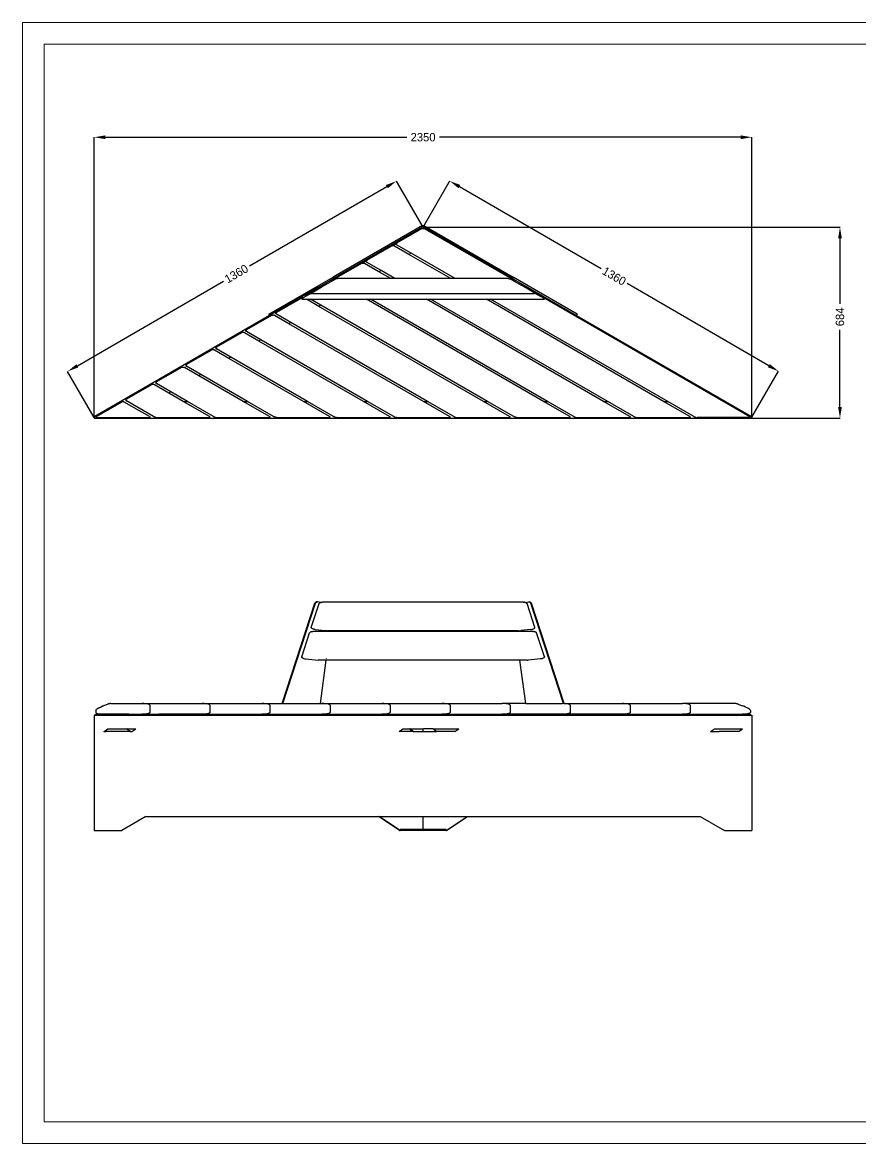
# Model space of a CAD drawing. Header units: millimetres. Extents: x 8 to 5414, y 17 to 4025.
# Drawn here: x 8 to 3006, y 17 to 4025 of the extents above; entities that cross this region are included whole.
import ezdxf

# ---------------------------------------------------------------- set-up
doc = ezdxf.new("R2010")
doc.units = ezdxf.units.MM
doc.layers.add('DIMS', color=1, linetype='Continuous')
doc.layers.add('tabelka', color=155, linetype='Continuous')
doc.dimstyles.new('ISO-25', dxfattribs={"dimtxt": 2.5, "dimasz": 2.5, "dimexe": 1.25, "dimexo": 0.625, "dimtad": 1, "dimtxsty": 'Standard', "dimcen": 2.5, "dimadec": 0, "dimazin": 0, "dimtfac": 1, "dimtmove": 0, "dimatfit": 3, "dimfxl": 1, "dimarcsym": 0})
doc.dimstyles.get("Standard").update_dxf_attribs({"dimtxt": 0.18, "dimasz": 0.18, "dimexe": 0.18, "dimexo": 0.0625, "dimgap": 0.09, "dimtad": 0, "dimtih": 1, "dimtoh": 1, "dimdec": 4, "dimzin": 0, "dimdsep": 46, "dimtxsty": 'Standard', "dimcen": 0.09, "dimadec": 0, "dimazin": 0, "dimtfac": 1, "dimtdec": 4, "dimtofl": 0, "dimtmove": 0, "dimatfit": 3, "dimfxl": 1, "dimtolj": 1, "dimtzin": 0, "dimarcsym": 0})

# ---------------------------------------------------------------- blocks, each defined once
blk = doc.blocks.new('*D52')
at = {"layer": 'Defpoints', "color": 0}
for p in [(2617.1, 3614.5), (264.7, 2612.7), (2617.1, 2613.3)]:
    blk.add_point(p, dxfattribs=at)
at = {"layer": 'DIMS', "color": 0, "lineweight": -2}
for p, q in [((264.7, 2613.2), (264.7, 3615)), ((304.7, 3614.5), (1382.4, 3614.5)), ((2577.1, 3614.5), (1499.4, 3614.5)), ((2617.1, 2613.8), (2617.1, 3615))]:
    blk.add_line(p, q, dxfattribs=at)
at = {"layer": 'DIMS', "color": 0}
for points in [[(304.7, 3621.2), (304.7, 3607.8), (264.7, 3614.5)], [(2577.1, 3607.8), (2577.1, 3621.2), (2617.1, 3614.5)]]:
    blk.add_solid(points, dxfattribs=at)
at = {"layer": 'DIMS', "color": 0, "insert": (1440.9, 3614.5), "char_height": 30, "attachment_point": 5}
blk.add_mtext('2350', dxfattribs=at)
blk = doc.blocks.new('*D54')
at = {"layer": 'Defpoints', "color": 0}
for p in [(1440.9, 3293.5), (2613.9, 2610), (2932, 2610)]:
    blk.add_point(p, dxfattribs=at)
at = {"layer": 'DIMS', "color": 0, "lineweight": -2}
for p, q in [((1441.4, 3293.5), (2932.5, 3293.5)), ((2932, 3253.5), (2932, 3018.5)), ((2932, 2650), (2932, 2926.5)), ((2614.4, 2610), (2932.5, 2610))]:
    blk.add_line(p, q, dxfattribs=at)
at = {"layer": 'DIMS', "color": 0}
for points in [[(2938.7, 3253.5), (2925.3, 3253.5), (2932, 3293.5)], [(2925.3, 2650), (2938.7, 2650), (2932, 2610)]]:
    blk.add_solid(points, dxfattribs=at)
at = {"layer": 'DIMS', "color": 0, "insert": (2932, 2972.5), "char_height": 30, "attachment_point": 5, "rotation": 90}
blk.add_mtext('684', dxfattribs=at)
blk = doc.blocks.new('*D55')
at = {"layer": 'Defpoints', "color": 0}
for p in [(1345.9, 3457.8), (1440.9, 3293.5), (264.7, 2613.1)]:
    blk.add_point(p, dxfattribs=at)
at = {"layer": 'DIMS', "color": 0, "lineweight": -2}
for p, q in [((1440.9, 3293.6), (1345.8, 3458)), ((1311.3, 3437.8), (819.5, 3153.3)), ((204.3, 2797.4), (726.8, 3099.7)), ((264.6, 2613.1), (169.6, 2777.5))]:
    blk.add_line(p, q, dxfattribs=at)
at = {"layer": 'DIMS', "color": 0}
for points in [[(1314.6, 3432), (1307.9, 3443.6), (1345.9, 3457.8)], [(200.9, 2803.2), (207.6, 2791.6), (169.6, 2777.4)]]:
    blk.add_solid(points, dxfattribs=at)
at = {"layer": 'DIMS', "color": 0, "insert": (773.1, 3126.5), "char_height": 30, "attachment_point": 5, "rotation": 30.0493}
blk.add_mtext('\\A1;1360', dxfattribs=at)
blk = doc.blocks.new('*D56')
at = {"layer": 'Defpoints', "color": 0}
for p in [(1440.9, 3293.5), (2712.3, 2777.9), (2617.1, 2613.3)]:
    blk.add_point(p, dxfattribs=at)
at = {"layer": 'DIMS', "color": 0, "lineweight": -2}
for p, q in [((1440.9, 3293.6), (1536.2, 3458.3)), ((1570.7, 3438.1), (2077.9, 3144.8)), ((2677.6, 2797.9), (2170.5, 3091.2)), ((2617.1, 2613.4), (2712.3, 2778.1))]:
    blk.add_line(p, q, dxfattribs=at)
at = {"layer": 'DIMS', "color": 0}
for points in [[(1574.1, 3443.9), (1567.4, 3432.3), (1536.1, 3458.1)], [(2674.3, 2792.2), (2681, 2803.7), (2712.3, 2777.9)]]:
    blk.add_solid(points, dxfattribs=at)
at = {"layer": 'DIMS', "color": 0, "insert": (2124.2, 3118), "char_height": 30, "attachment_point": 5, "rotation": 329.957}
blk.add_mtext('\\A1;1360', dxfattribs=at)

msp = doc.modelspace()

# ---------------------------------------------------------------- linework, layer by layer
for p, q in [((1438.4, 3298.5), (1119.1, 3114.2)), ((1438.9, 3293), (1121.6, 3109.9)), ((1435.7, 3287.7), (1346.1, 3236)), ((1435.7, 3287.7), (1437, 3288.3)), ((1437, 3288.3), (1438.5, 3288.7)), ((1438.4, 3298.5), (1438.8, 3298.7)), ((1438.5, 3288.7), (1439.7, 3288.9)), ((1438.8, 3298.7), (1439.3, 3298.9)), ((1440.9, 3294.2), (1438.9, 3293)), ((1439.4, 3293.3), (1438.9, 3293)), ((1439.3, 3298.9), (1439.8, 3299.1)), ((1440, 3293.5), (1439.4, 3293.3)), ((1439.7, 3288.9), (1440.1, 3288.9)), ((1439.8, 3299.1), (1440.4, 3299.1)), ((1440.6, 3293.5), (1440, 3293.5)), ((1440.1, 3288.9), (1441.7, 3288.9)), ((1440.4, 3299.1), (1440.9, 3299.2)), ((1441.2, 3293.5), (1440.6, 3293.5)), ((1440.9, 3299.2), (1441.4, 3299.1)), ((1440.9, 3294.2), (1442.9, 3293)), ((1441.8, 3293.4), (1441.2, 3293.5)), ((1441.4, 3299.1), (1441.9, 3299.1)), ((1441.7, 3288.9), (1442.1, 3288.9)), ((1442.4, 3293.3), (1441.8, 3293.4)), ((1441.9, 3299.1), (1442.4, 3298.9)), ((1442.1, 3288.9), (1443.3, 3288.7)), ((1442.4, 3298.9), (1442.9, 3298.7)), ((1442.9, 3293), (1442.4, 3293.3)), ((1442.9, 3298.7), (1443.4, 3298.5)), ((1760.1, 3109.9), (1442.9, 3293)), ((1443.3, 3288.7), (1444.8, 3288.3)), ((1443.4, 3298.5), (1762.6, 3114.2)), ((1444.8, 3288.3), (1446.1, 3287.7)), ((1759.5, 3106.8), (1446.1, 3287.7)), ((1328.3, 3225.7), (1238.7, 3174)), ((1329.6, 3226.3), (1328.3, 3225.7)), ((1332.3, 3226.9), (1328.8, 3224.8)), ((1331.1, 3226.7), (1329.6, 3226.3)), ((1332.3, 3226.9), (1331.1, 3226.7)), ((1344.1, 3233.7), (1332.3, 3226.9)), ((1332.7, 3226.9), (1332.3, 3226.9)), ((1334.3, 3226.9), (1332.7, 3226.9)), ((1335.9, 3226.7), (1334.3, 3226.9)), ((1337.4, 3226.3), (1335.9, 3226.7)), ((1338.7, 3225.7), (1337.4, 3226.3)), ((1390.5, 3195.8), (1338.7, 3225.7)), ((1344, 3233.5), (1344.1, 3233.7)), ((1344, 3232.5), (1344, 3233.5)), ((1344, 3232.5), (1344.3, 3231.6)), ((1344.1, 3233.7), (1344.3, 3234.4)), ((1344.4, 3233.9), (1344.1, 3233.7)), ((1345.1, 3235.2), (1344.3, 3234.4)), ((1344.3, 3231.6), (1345.1, 3230.7)), ((1345.1, 3235.2), (1346.1, 3236)), ((1346.1, 3230), (1345.1, 3230.7)), ((1347.8, 3235.8), (1345.3, 3234.3)), ((1397.9, 3200.1), (1346.1, 3230)), ((1236.7, 3171.7), (1225, 3164.9)), ((1236.6, 3171.5), (1236.7, 3171.7)), ((1236.6, 3170.5), (1236.6, 3171.5)), ((1237, 3169.6), (1236.6, 3170.5)), ((1238.2, 3172.6), (1236.7, 3171.7)), ((1236.7, 3171.7), (1237, 3172.4)), ((1237.7, 3173.2), (1237, 3172.4)), ((1237.7, 3168.7), (1237, 3169.6)), ((1237.7, 3173.2), (1238.7, 3174)), ((1237.7, 3168.7), (1238.7, 3168)), ((1290.5, 3138.1), (1238.7, 3168)), ((1240.5, 3173.8), (1239.3, 3173.1)), ((1397.9, 3200.1), (1390.5, 3195.8)), ((1540.4, 3109.3), (1390.5, 3195.8)), ((1555.1, 3109.3), (1397.9, 3200.1)), ((1220.9, 3163.7), (1131.3, 3112)), ((1220.9, 3163.7), (1222.2, 3164.3)), ((1222.2, 3164.3), (1223.7, 3164.7)), ((1225, 3164.9), (1222.5, 3163.5)), ((1223.7, 3164.7), (1225, 3164.9)), ((1225, 3164.9), (1225.3, 3164.9)), ((1225.3, 3164.9), (1226.9, 3164.9)), ((1226.9, 3164.9), (1228.5, 3164.7)), ((1228.5, 3164.7), (1230, 3164.3)), ((1230, 3164.3), (1231.3, 3163.7)), ((1283.1, 3133.8), (1231.3, 3163.7)), ((1290.5, 3138.1), (1283.1, 3133.8)), ((1325.6, 3109.3), (1283.1, 3133.8)), ((1340.4, 3109.3), (1290.5, 3138.1)), ((889.5, 2981.6), (1119.1, 3114.2)), ((1066.9, 3078.2), (1111.2, 3103.8)), ((1071.9, 3081.1), (1090.4, 3091.8)), ((1121.1, 3103.8), (1089.9, 3085.8)), ((1111.2, 3103.8), (1116.3, 3106.8)), ((1111.2, 3103.8), (1119.2, 3103.8)), ((1121.6, 3109.9), (1116.3, 3106.8)), ((1124.3, 3106.8), (1116.3, 3106.8)), ((1119.1, 3114.2), (1121.6, 3109.9)), ((1124.3, 3106.8), (1119.2, 3103.8)), ((1119.2, 3103.8), (1121.1, 3103.8)), ((1121.1, 3103.8), (1124.1, 3105.6)), ((1125.7, 3106.4), (1124.1, 3105.6)), ((1129.3, 3109.7), (1124.3, 3106.8)), ((1126.6, 3106.8), (1124.3, 3106.8)), ((1126.6, 3106.8), (1125.7, 3106.4)), ((1127.5, 3107.2), (1126.6, 3106.8)), ((1129.5, 3107.9), (1127.5, 3107.2)), ((1129.2, 3109.5), (1129.3, 3109.7)), ((1129.2, 3108.5), (1129.2, 3109.5)), ((1129.5, 3107.9), (1129.2, 3108.5)), ((1129.3, 3109.7), (1129.6, 3110.4)), ((1131.5, 3108.5), (1129.5, 3107.9)), ((1129.5, 3107.9), (1129.5, 3107.9)), ((1129.6, 3110.4), (1130.3, 3111.2)), ((1130.3, 3111.2), (1131.3, 3112)), ((1133.5, 3108.9), (1131.5, 3108.5)), ((1135.4, 3109.2), (1133.5, 3108.9)), ((1137, 3109.3), (1135.4, 3109.2)), ((1325.6, 3109.3), (1137, 3109.3)), ((1340.4, 3109.3), (1325.6, 3109.3)), ((1540.4, 3109.3), (1340.4, 3109.3)), ((1555.1, 3109.3), (1540.4, 3109.3)), ((1744.8, 3109.3), (1555.1, 3109.3)), ((1744.8, 3109.3), (1746.4, 3109.2)), ((1746.4, 3109.2), (1748.2, 3108.9)), ((1748.2, 3108.9), (1750.2, 3108.5)), ((1750.2, 3108.5), (1752.3, 3107.9)), ((1752.3, 3107.9), (1754.3, 3107.2)), ((1754.3, 3107.2), (1755.2, 3106.8)), ((1755.2, 3106.8), (1756.1, 3106.4)), ((1759.5, 3106.8), (1755.2, 3106.8)), ((1756.1, 3106.4), (1757.7, 3105.6)), ((1760.7, 3103.8), (1757.7, 3105.6)), ((1764.6, 3103.8), (1759.5, 3106.8)), ((1762.6, 3114.2), (1760.1, 3109.9)), ((1765.5, 3106.8), (1760.1, 3109.9)), ((1760.7, 3103.8), (1764.6, 3103.8)), ((1760.7, 3103.8), (1791.9, 3085.8)), ((1992.3, 2981.6), (1762.6, 3114.2)), ((1764.6, 3103.8), (1770.6, 3103.8)), ((1765.5, 3106.8), (1770.6, 3103.8)), ((1770.6, 3103.8), (1814.9, 3078.2)), ((1066.9, 3078.2), (892, 2977.3)), ((1013.3, 3041.6), (1020.9, 3046)), ((1021.8, 3046.5), (1020.9, 3046)), ((1021.8, 3046.5), (1042.9, 3058.7)), ((1021.9, 3047.7), (1021.8, 3047.5)), ((1021.8, 3047.5), (1021.8, 3046.5)), ((1022.2, 3048.4), (1021.9, 3047.7)), ((1022.9, 3049.2), (1022.2, 3048.4)), ((1023.9, 3050), (1022.9, 3049.2)), ((1072.9, 3078.2), (1023.9, 3050)), ((1041.2, 3057.4), (1040.9, 3056.8)), ((1040.9, 3056.8), (1041, 3056.3)), ((1041, 3056.3), (1041.6, 3055.9)), ((1041.9, 3058), (1041.2, 3057.4)), ((1041.6, 3055.9), (1042.5, 3055.6)), ((1042.9, 3058.7), (1041.9, 3058)), ((1043.3, 3055.6), (1042.5, 3055.6)), ((1042.9, 3058.7), (1076.7, 3078.2)), ((1044.8, 3055.5), (1043.3, 3055.6)), ((1044.8, 3055.5), (1836.9, 3055.5)), ((1066.9, 3078.2), (1072.9, 3078.2)), ((1072.9, 3078.2), (1076.7, 3078.2)), ((1076.7, 3078.2), (1089.9, 3085.8)), ((1076.7, 3078.2), (1076.7, 3078.2)), ((1805, 3078.2), (1791.9, 3085.8)), ((1805, 3078.2), (1805.1, 3078.2)), ((1805.1, 3078.2), (1808.9, 3078.2)), ((1838.8, 3058.7), (1805.1, 3078.2)), ((1808.9, 3078.2), (1814.9, 3078.2)), ((1808.9, 3078.2), (2609.5, 2616)), ((1814.9, 3078.2), (1989.8, 2977.3)), ((1836.9, 3055.5), (1838.5, 3055.6)), ((1838.5, 3055.6), (1839.3, 3055.6)), ((1838.8, 3058.7), (1839.9, 3058)), ((1838.8, 3058.7), (1873, 3039)), ((1840.2, 3055.9), (1839.3, 3055.6)), ((1839.9, 3058), (1840.6, 3057.4)), ((1840.7, 3056.3), (1840.2, 3055.9)), ((1840.6, 3057.4), (1840.9, 3056.8)), ((1840.9, 3056.8), (1840.7, 3056.3)), ((1006.2, 3039.7), (916.6, 2988)), ((1007.5, 3040.3), (1006.2, 3039.7)), ((1007, 3037.6), (1006.7, 3037)), ((1006.8, 3036.5), (1006.8, 3036.8)), ((1007.4, 3036.1), (1006.8, 3036.5)), ((1007.7, 3038.3), (1007, 3037.6)), ((1008.3, 3035.8), (1007.4, 3036.1)), ((1008.9, 3040.7), (1007.5, 3040.3)), ((1008.8, 3039), (1007.7, 3038.3)), ((1009.6, 3035.7), (1008.3, 3035.8)), ((1008.8, 3039), (1012.1, 3040.9)), ((1010.2, 3040.9), (1008.9, 3040.7)), ((1009.6, 3035.7), (1023.5, 3035.7)), ((1010.5, 3040.9), (1010.2, 3040.9)), ((1012.1, 3040.9), (1010.5, 3040.9)), ((1012.2, 3040.9), (1012.1, 3040.9)), ((1013.3, 3041.6), (1012.2, 3040.9)), ((1068.4, 3009.8), (1023.5, 3035.7)), ((1023.5, 3035.7), (1038.2, 3035.7)), ((1075.7, 3014.1), (1038.2, 3035.7)), ((1038.2, 3035.7), (1238.2, 3035.7)), ((1075.7, 3014.1), (1068.4, 3009.8)), ((1656.9, 2670), (1068.4, 3009.8)), ((1671.7, 2670), (1075.7, 3014.1)), ((1871.7, 2670), (1238.2, 3035.7)), ((1238.2, 3035.7), (1253, 3035.7)), ((1886.4, 2670), (1253, 3035.7)), ((1253, 3035.7), (1453, 3035.7)), ((2086.4, 2670), (1453, 3035.7)), ((1453, 3035.7), (1467.7, 3035.7)), ((2101.2, 2670), (1467.7, 3035.7)), ((1467.7, 3035.7), (1667.7, 3035.7)), ((2301.2, 2670), (1667.7, 3035.7)), ((1667.7, 3035.7), (1682.5, 3035.7)), ((2316, 2670), (1682.5, 3035.7)), ((1682.5, 3035.7), (1872.2, 3035.7)), ((1872.2, 3035.7), (1873.5, 3035.8)), ((1873, 3039), (1874.1, 3038.3)), ((1873.5, 3035.8), (1874.4, 3036.1)), ((1874.1, 3038.3), (1874.8, 3037.6)), ((1874.4, 3036.1), (1874.9, 3036.5)), ((1874.8, 3037.6), (1875, 3037)), ((1874.9, 3036.5), (1875, 3036.8)), ((892, 2977.3), (266.3, 2616)), ((898.8, 2977.7), (809.2, 2926)), ((889.5, 2981.6), (892, 2977.3)), ((898.8, 2977.7), (900.1, 2978.3)), ((900.1, 2978.3), (901.6, 2978.7)), ((901.6, 2978.7), (902.8, 2978.9)), ((902.8, 2978.9), (903.2, 2978.9)), ((903.2, 2978.9), (904.8, 2978.9)), ((906.4, 2978.7), (904.8, 2978.9)), ((907.9, 2978.3), (906.4, 2978.7)), ((907.9, 2978.3), (909.2, 2977.7)), ((961, 2947.8), (909.2, 2977.7)), ((914.4, 2985.5), (914.5, 2985.7)), ((914.4, 2984.5), (914.4, 2985.5)), ((914.8, 2983.6), (914.4, 2984.5)), ((914.5, 2985.7), (914.8, 2986.4)), ((914.8, 2986.4), (915.5, 2987.2)), ((915.5, 2982.7), (914.8, 2983.6)), ((915.5, 2987.2), (916.6, 2988)), ((916.6, 2982), (915.5, 2982.7)), ((968.4, 2952.1), (916.6, 2982)), ((1992.3, 2981.6), (1989.8, 2977.3)), ((1989.8, 2977.3), (2615.5, 2616)), ((808.1, 2925.3), (809.2, 2926)), ((968.4, 2952.1), (961, 2947.8)), ((1442.2, 2670), (961, 2947.8)), ((1456.9, 2670), (968.4, 2952.1)), ((791.4, 2915.7), (701.8, 2864)), ((792.7, 2916.3), (791.4, 2915.7)), ((794.2, 2916.7), (792.7, 2916.3)), ((795.4, 2916.9), (794.2, 2916.7)), ((795.8, 2917), (795.4, 2916.9)), ((797.4, 2917), (795.8, 2917)), ((799, 2916.7), (797.4, 2917)), ((800.5, 2916.3), (799, 2916.7)), ((801.8, 2915.7), (800.5, 2916.3)), ((853.6, 2885.8), (801.8, 2915.7)), ((807.1, 2923.7), (807.4, 2924.4)), ((807.1, 2923.5), (807.1, 2923.7)), ((807.1, 2922.5), (807.1, 2923.5)), ((807.4, 2921.6), (807.1, 2922.5)), ((807.4, 2924.4), (808.1, 2925.3)), ((808.1, 2920.7), (807.4, 2921.6)), ((809.2, 2920), (808.1, 2920.7)), ((861, 2890.1), (809.2, 2920)), ((861, 2890.1), (853.6, 2885.8)), ((1227.4, 2670), (853.6, 2885.8)), ((1242.2, 2670), (861, 2890.1)), ((684, 2853.7), (594.4, 2802)), ((685.3, 2854.3), (684, 2853.7)), ((686.8, 2854.7), (685.3, 2854.3)), ((688, 2854.9), (686.8, 2854.7)), ((688.4, 2855), (688, 2854.9)), ((690, 2855), (688.4, 2855)), ((691.6, 2854.7), (690, 2855)), ((693.1, 2854.3), (691.6, 2854.7)), ((694.4, 2853.7), (693.1, 2854.3)), ((746.2, 2823.8), (694.4, 2853.7)), ((699.8, 2861.7), (699.7, 2861.5)), ((699.7, 2861.5), (699.7, 2860.5)), ((699.7, 2860.5), (700.1, 2859.6)), ((700.1, 2862.4), (699.8, 2861.7)), ((700.8, 2863.3), (700.1, 2862.4)), ((700.1, 2859.6), (700.8, 2858.7)), ((701.8, 2864), (700.8, 2863.3)), ((700.8, 2858.7), (701.8, 2858)), ((753.6, 2828.1), (701.8, 2858)), ((753.6, 2828.1), (746.2, 2823.8)), ((1012.6, 2670), (746.2, 2823.8)), ((1027.4, 2670), (753.6, 2828.1)), ((576.6, 2791.7), (487, 2740)), ((576.6, 2791.7), (577.9, 2792.3)), ((577.9, 2792.3), (579.4, 2792.7)), ((579.4, 2792.7), (580.7, 2792.9)), ((580.7, 2792.9), (581, 2793)), ((581, 2793), (582.7, 2793)), ((582.7, 2793), (584.3, 2792.7)), ((584.3, 2792.7), (585.7, 2792.3)), ((585.7, 2792.3), (587, 2791.7)), ((638.8, 2761.8), (587, 2791.7)), ((592.4, 2799.7), (592.3, 2799.5)), ((592.3, 2799.5), (592.3, 2798.5)), ((592.3, 2798.5), (592.7, 2797.6)), ((592.7, 2800.4), (592.4, 2799.7)), ((593.4, 2801.3), (592.7, 2800.4)), ((592.7, 2797.6), (593.4, 2796.7)), ((594.4, 2802), (593.4, 2801.3)), ((593.4, 2796.7), (594.4, 2796)), ((646.2, 2766.1), (594.4, 2796)), ((646.2, 2766.1), (638.8, 2761.8)), ((812.6, 2670), (646.2, 2766.1)), ((469.3, 2729.7), (379.7, 2678)), ((470.5, 2730.3), (469.3, 2729.7)), ((472, 2730.8), (470.5, 2730.3)), ((473.3, 2730.9), (472, 2730.8)), ((473.6, 2731), (473.3, 2730.9)), ((475.3, 2731), (473.6, 2731)), ((476.9, 2730.8), (475.3, 2731)), ((478.4, 2730.3), (476.9, 2730.8)), ((479.7, 2729.7), (478.4, 2730.3)), ((531.5, 2699.8), (479.7, 2729.7)), ((485, 2737.7), (484.9, 2737.5)), ((484.9, 2737.5), (484.9, 2736.5)), ((484.9, 2736.5), (485.3, 2735.6)), ((485.3, 2738.4), (485, 2737.7)), ((486, 2739.3), (485.3, 2738.4)), ((485.3, 2735.6), (486, 2734.8)), ((487, 2740), (486, 2739.3)), ((486, 2734.8), (487, 2734)), ((538.8, 2704.1), (487, 2734)), ((797.9, 2670), (638.8, 2761.8)), ((538.8, 2704.1), (531.5, 2699.8)), ((583.1, 2670), (531.5, 2699.8)), ((597.9, 2670), (538.8, 2704.1)), ((272.3, 2616), (361.9, 2667.8)), ((363.2, 2668.3), (361.9, 2667.8)), ((364.7, 2668.8), (363.2, 2668.3)), ((365.9, 2668.9), (364.7, 2668.8)), ((366.3, 2669), (365.9, 2668.9)), ((367.9, 2669), (366.3, 2669)), ((369.5, 2668.8), (367.9, 2669)), ((371, 2668.3), (369.5, 2668.8)), ((372.3, 2667.8), (371, 2668.3)), ((461.9, 2616), (372.3, 2667.8)), ((377.6, 2675.7), (377.5, 2675.5)), ((377.5, 2675.5), (377.5, 2674.5)), ((377.5, 2674.5), (377.9, 2673.6)), ((377.9, 2676.4), (377.6, 2675.7)), ((378.6, 2677.3), (377.9, 2676.4)), ((377.9, 2673.6), (378.6, 2672.8)), ((379.7, 2678), (378.6, 2677.3)), ((378.6, 2672.8), (379.7, 2672)), ((476.6, 2616), (379.7, 2672)), ((583.1, 2670), (597.9, 2670)), ((676.6, 2616), (583.1, 2670)), ((691.4, 2616), (597.9, 2670)), ((797.9, 2670), (812.6, 2670)), ((891.4, 2616), (797.9, 2670)), ((906.2, 2616), (812.6, 2670)), ((1012.6, 2670), (1027.4, 2670)), ((1106.2, 2616), (1012.6, 2670)), ((1120.9, 2616), (1027.4, 2670)), ((1227.4, 2670), (1242.2, 2670)), ((1320.9, 2616), (1227.4, 2670)), ((1335.7, 2616), (1242.2, 2670)), ((1442.2, 2670), (1456.9, 2670)), ((1535.7, 2616), (1442.2, 2670)), ((1550.4, 2616), (1456.9, 2670)), ((1656.9, 2670), (1671.7, 2670)), ((1750.4, 2616), (1656.9, 2670)), ((1765.2, 2616), (1671.7, 2670)), ((1871.7, 2670), (1886.4, 2670)), ((1965.2, 2616), (1871.7, 2670)), ((1980, 2616), (1886.4, 2670)), ((2086.4, 2670), (2101.2, 2670)), ((2180, 2616), (2086.4, 2670)), ((2194.7, 2616), (2101.2, 2670)), ((2301.2, 2670), (2316, 2670)), ((2394.7, 2616), (2301.2, 2670)), ((2409.5, 2616), (2316, 2670)), ((264.9, 2614.5), (264.7, 2613.8)), ((264.7, 2613.8), (264.7, 2613.1)), ((264.7, 2613.1), (264.8, 2612.4)), ((264.8, 2612.4), (265, 2611.7)), ((265.2, 2615.1), (264.9, 2614.5)), ((265, 2611.7), (265.4, 2611.2)), ((265.7, 2615.6), (265.2, 2615.1)), ((265.4, 2611.2), (265.9, 2610.7)), ((266.3, 2616), (265.7, 2615.6)), ((265.9, 2610.7), (266.5, 2610.3)), ((266.5, 2610.3), (267.2, 2610.1)), ((267.2, 2610.1), (267.9, 2610)), ((267.9, 2610), (2613.8, 2610)), ((270.6, 2614.7), (270.3, 2614.1)), ((270.3, 2614.1), (270.4, 2613.8)), ((270.4, 2613.8), (270.5, 2613.7)), ((270.5, 2613.7), (271, 2613.3)), ((271.3, 2615.3), (270.6, 2614.7)), ((271, 2613.3), (271.9, 2613.1)), ((272.3, 2616), (271.3, 2615.3)), ((271.9, 2613.1), (273.1, 2613)), ((273.1, 2613), (461.1, 2613)), ((462.3, 2613.1), (461.1, 2613)), ((461.9, 2616), (462.9, 2615.3)), ((463.2, 2613.3), (462.3, 2613.1)), ((462.9, 2615.3), (463.5, 2614.7)), ((463.7, 2613.7), (463.2, 2613.3)), ((463.5, 2614.7), (463.8, 2614.1)), ((463.8, 2614), (463.7, 2613.7)), ((463.8, 2614.1), (463.8, 2614)), ((477.9, 2615.3), (476.6, 2616)), ((479.5, 2614.7), (477.9, 2615.3)), ((479.5, 2614.7), (481.2, 2614.1)), ((481.7, 2614), (481.2, 2614.1)), ((483, 2613.7), (481.7, 2614)), ((484.7, 2613.3), (483, 2613.7)), ((484.7, 2613.3), (486.4, 2613.1)), ((486.4, 2613.1), (487.8, 2613)), ((487.8, 2613), (675.8, 2613)), ((675.8, 2613), (677, 2613.1)), ((677.6, 2615.3), (676.6, 2616)), ((677, 2613.1), (677.9, 2613.3)), ((678.3, 2614.7), (677.6, 2615.3)), ((677.9, 2613.3), (678.4, 2613.7)), ((678.6, 2614.1), (678.3, 2614.7)), ((678.4, 2613.7), (678.5, 2614)), ((678.5, 2614), (678.6, 2614.1)), ((691.4, 2616), (692.7, 2615.3)), ((692.7, 2615.3), (694.3, 2614.7)), ((694.3, 2614.7), (696, 2614.1)), ((696, 2614.1), (696.4, 2614)), ((696.4, 2614), (697.7, 2613.7)), ((697.7, 2613.7), (699.5, 2613.3)), ((699.5, 2613.3), (701.1, 2613.1)), ((701.1, 2613.1), (702.6, 2613)), ((702.6, 2613), (890.6, 2613)), ((891.8, 2613.1), (890.6, 2613)), ((891.4, 2616), (892.4, 2615.3)), ((892.7, 2613.3), (891.8, 2613.1)), ((892.4, 2615.3), (893.1, 2614.7)), ((893.2, 2613.7), (892.7, 2613.3)), ((893.1, 2614.7), (893.3, 2614.1)), ((893.3, 2614), (893.2, 2613.7)), ((893.3, 2614.1), (893.3, 2614)), ((906.2, 2616), (907.5, 2615.3)), ((909, 2614.7), (907.5, 2615.3)), ((910.7, 2614.1), (909, 2614.7)), ((911.2, 2614), (910.7, 2614.1)), ((912.5, 2613.7), (911.2, 2614)), ((914.2, 2613.3), (912.5, 2613.7)), ((914.2, 2613.3), (915.9, 2613.1)), ((917.4, 2613), (915.9, 2613.1)), ((917.4, 2613), (1105.4, 2613)), ((1105.4, 2613), (1106.6, 2613.1)), ((1107.2, 2615.3), (1106.2, 2616)), ((1106.6, 2613.1), (1107.4, 2613.3)), ((1107.8, 2614.7), (1107.2, 2615.3)), ((1107.4, 2613.3), (1108, 2613.7)), ((1108.1, 2614.1), (1107.8, 2614.7)), ((1108, 2613.7), (1108.1, 2614)), ((1108.1, 2614), (1108.1, 2614.1)), ((1120.9, 2616), (1122.2, 2615.3)), ((1123.8, 2614.7), (1122.2, 2615.3)), ((1123.8, 2614.7), (1125.5, 2614.1)), ((1125.5, 2614.1), (1126, 2614)), ((1126, 2614), (1127.2, 2613.7)), ((1129, 2613.3), (1127.2, 2613.7)), ((1129, 2613.3), (1130.7, 2613.1)), ((1132.1, 2613), (1130.7, 2613.1)), ((1132.1, 2613), (1320.1, 2613)), ((1320.1, 2613), (1321.3, 2613.1)), ((1321.9, 2615.3), (1320.9, 2616)), ((1321.3, 2613.1), (1322.2, 2613.3)), ((1322.6, 2614.7), (1321.9, 2615.3)), ((1322.2, 2613.3), (1322.7, 2613.7)), ((1322.9, 2614.1), (1322.6, 2614.7)), ((1322.7, 2613.7), (1322.8, 2614)), ((1322.8, 2614), (1322.9, 2614.1)), ((1337, 2615.3), (1335.7, 2616)), ((1337, 2615.3), (1338.5, 2614.7)), ((1338.5, 2614.7), (1340.2, 2614.1)), ((1340.2, 2614.1), (1340.7, 2614)), ((1340.7, 2614), (1342, 2613.7)), ((1343.8, 2613.3), (1342, 2613.7)), ((1343.8, 2613.3), (1345.4, 2613.1)), ((1346.9, 2613), (1345.4, 2613.1)), ((1346.9, 2613), (1534.9, 2613)), ((1536.1, 2613.1), (1534.9, 2613)), ((1535.7, 2616), (1536.7, 2615.3)), ((1537, 2613.3), (1536.1, 2613.1)), ((1536.7, 2615.3), (1537.3, 2614.7)), ((1537, 2613.3), (1537.5, 2613.7)), ((1537.3, 2614.7), (1537.6, 2614.1)), ((1537.6, 2614), (1537.5, 2613.7)), ((1537.6, 2614.1), (1537.6, 2614)), ((1550.4, 2616), (1551.8, 2615.3)), ((1551.8, 2615.3), (1553.3, 2614.7)), ((1553.3, 2614.7), (1555, 2614.1)), ((1555, 2614.1), (1555.5, 2614)), ((1555.5, 2614), (1556.8, 2613.7)), ((1556.8, 2613.7), (1558.5, 2613.3)), ((1558.5, 2613.3), (1560.2, 2613.1)), ((1560.2, 2613.1), (1561.6, 2613)), ((1561.6, 2613), (1749.6, 2613)), ((1749.6, 2613), (1750.8, 2613.1)), ((1751.5, 2615.3), (1750.4, 2616)), ((1750.8, 2613.1), (1751.7, 2613.3)), ((1752.1, 2614.7), (1751.5, 2615.3)), ((1751.7, 2613.3), (1752.2, 2613.7)), ((1752.4, 2614.1), (1752.1, 2614.7)), ((1752.2, 2613.7), (1752.3, 2614)), ((1752.3, 2614), (1752.4, 2614.1)), ((1766.5, 2615.3), (1765.2, 2616)), ((1768.1, 2614.7), (1766.5, 2615.3)), ((1769.8, 2614.1), (1768.1, 2614.7)), ((1770.2, 2614), (1769.8, 2614.1)), ((1771.5, 2613.7), (1770.2, 2614)), ((1773.3, 2613.3), (1771.5, 2613.7)), ((1774.9, 2613.1), (1773.3, 2613.3)), ((1776.4, 2613), (1774.9, 2613.1)), ((1776.4, 2613), (1964.4, 2613)), ((1964.4, 2613), (1965.6, 2613.1)), ((1966.2, 2615.3), (1965.2, 2616)), ((1965.6, 2613.1), (1966.5, 2613.3)), ((1966.9, 2614.7), (1966.2, 2615.3)), ((1966.5, 2613.3), (1967, 2613.7)), ((1967.1, 2614.1), (1966.9, 2614.7)), ((1967, 2613.7), (1967.1, 2614)), ((1967.1, 2614), (1967.1, 2614.1)), ((1980, 2616), (1981.3, 2615.3)), ((1981.3, 2615.3), (1982.8, 2614.7)), ((1982.8, 2614.7), (1984.5, 2614.1)), ((1984.5, 2614.1), (1985, 2614)), ((1985, 2614), (1986.3, 2613.7)), ((1986.3, 2613.7), (1988, 2613.3)), ((1988, 2613.3), (1989.7, 2613.1)), ((1989.7, 2613.1), (1991.2, 2613)), ((1991.2, 2613), (2179.2, 2613)), ((2180.4, 2613.1), (2179.2, 2613)), ((2180, 2616), (2181, 2615.3)), ((2181.3, 2613.3), (2180.4, 2613.1)), ((2181, 2615.3), (2181.6, 2614.7)), ((2181.8, 2613.7), (2181.3, 2613.3)), ((2181.6, 2614.7), (2181.9, 2614.1)), ((2181.9, 2614), (2181.8, 2613.7)), ((2181.9, 2614.1), (2181.9, 2614)), ((2194.7, 2616), (2196, 2615.3)), ((2196, 2615.3), (2197.6, 2614.7)), ((2197.6, 2614.7), (2199.3, 2614.1)), ((2199.3, 2614.1), (2199.8, 2614)), ((2199.8, 2614), (2201, 2613.7)), ((2202.8, 2613.3), (2201, 2613.7)), ((2202.8, 2613.3), (2204.5, 2613.1)), ((2204.5, 2613.1), (2205.9, 2613)), ((2205.9, 2613), (2393.9, 2613)), ((2393.9, 2613), (2395.1, 2613.1)), ((2394.7, 2616), (2395.7, 2615.3)), ((2396, 2613.3), (2395.1, 2613.1)), ((2395.7, 2615.3), (2396.4, 2614.7)), ((2396.5, 2613.7), (2396, 2613.3)), ((2396.7, 2614.1), (2396.4, 2614.7)), ((2396.6, 2614), (2396.5, 2613.7)), ((2396.7, 2614.1), (2396.6, 2614)), ((2409.5, 2616), (2410.8, 2615.3)), ((2410.8, 2615.3), (2412.3, 2614.7)), ((2414, 2614.1), (2412.3, 2614.7)), ((2414, 2614.1), (2414.5, 2614)), ((2414.5, 2614), (2415.8, 2613.7)), ((2415.8, 2613.7), (2417.6, 2613.3)), ((2417.6, 2613.3), (2419.2, 2613.1)), ((2419.2, 2613.1), (2420.7, 2613)), ((2608.7, 2613), (2420.7, 2613)), ((2608.7, 2613), (2609.9, 2613.1)), ((2610.5, 2615.3), (2609.5, 2616)), ((2609.9, 2613.1), (2610.8, 2613.3)), ((2611.1, 2614.7), (2610.5, 2615.3)), ((2610.8, 2613.3), (2611.3, 2613.7)), ((2611.4, 2614.1), (2611.1, 2614.7)), ((2611.3, 2613.8), (2611.4, 2614.1)), ((2611.3, 2613.7), (2611.3, 2613.8)), ((2613.8, 2610), (2614.3, 2610.1)), ((2613.8, 2610), (2613.9, 2610)), ((2614.3, 2610.1), (2614.8, 2610.2)), ((2614.8, 2610.2), (2615.2, 2610.3)), ((2615.2, 2610.3), (2615.6, 2610.6)), ((2615.9, 2615.7), (2615.5, 2616)), ((2615.6, 2610.6), (2616, 2610.8)), ((2616.2, 2615.4), (2615.9, 2615.7)), ((2616, 2610.8), (2616.3, 2611.2)), ((2616.5, 2615.1), (2616.2, 2615.4)), ((2616.3, 2611.2), (2616.6, 2611.6)), ((2616.7, 2614.7), (2616.5, 2615.1)), ((2616.6, 2611.6), (2616.8, 2612)), ((2616.9, 2614.2), (2616.7, 2614.7)), ((2616.8, 2612), (2616.9, 2612.4)), ((2617, 2613.8), (2616.9, 2614.2)), ((2616.9, 2612.4), (2617, 2612.9)), ((2617.1, 2613.3), (2617, 2613.8)), ((2617, 2612.9), (2617.1, 2613.3)), ((936.5, 1590), (1053.4, 1948.5)), ((939, 1590), (1055.9, 1948.5)), ((1040.9, 1861.6), (1069, 1947.9)), ((1053.9, 1949.7), (1053.4, 1948.5)), ((1054.7, 1950.8), (1053.9, 1949.7)), ((1055.7, 1951.8), (1054.7, 1950.8)), ((1056.8, 1952.6), (1055.7, 1951.8)), ((1055.9, 1948.5), (1056.4, 1949.7)), ((1056.4, 1949.7), (1057.2, 1950.8)), ((1058, 1953.2), (1056.8, 1952.6)), ((1057.2, 1950.8), (1058.2, 1951.8)), ((1059.2, 1953.5), (1058, 1953.2)), ((1058.2, 1951.8), (1059.3, 1952.6)), ((1060.4, 1953.5), (1059.2, 1953.5)), ((1059.3, 1952.6), (1060.5, 1953.2)), ((1061.7, 1953.5), (1060.4, 1953.5)), ((1060.5, 1953.2), (1061.7, 1953.5)), ((1061.7, 1953.5), (1062.9, 1953.5)), ((1076.8, 1952), (1062.9, 1953.5)), ((1069, 1947.9), (1069.6, 1948.7)), ((1069.9, 1949), (1069.6, 1948.7)), ((1069.9, 1949), (1071.2, 1949.9)), ((1071.9, 1950.3), (1071.2, 1949.9)), ((1071.9, 1950.3), (1073.9, 1951.2)), ((1075.1, 1951.5), (1073.9, 1951.2)), ((1075.1, 1951.5), (1076.8, 1952)), ((1076.8, 1952), (1077.7, 1952.2)), ((1077.7, 1952.2), (1080.7, 1952.7)), ((1082.6, 1952.9), (1080.7, 1952.7)), ((1086.1, 1953.1), (1082.6, 1952.9)), ((1795.7, 1953.1), (1086.1, 1953.1)), ((1799.1, 1952.9), (1795.7, 1953.1)), ((1799.1, 1952.9), (1801.1, 1952.7)), ((1804.1, 1952.2), (1801.1, 1952.7)), ((1804.9, 1952), (1804.1, 1952.2)), ((1804.9, 1952), (1818.9, 1953.5)), ((1806.7, 1951.5), (1804.9, 1952)), ((1806.7, 1951.5), (1807.9, 1951.2)), ((1809.9, 1950.3), (1807.9, 1951.2)), ((1809.9, 1950.3), (1810.3, 1950.1)), ((1810.3, 1950.1), (1810.6, 1949.9)), ((1811.9, 1949), (1810.6, 1949.9)), ((1811.9, 1949), (1812.1, 1948.7)), ((1812.7, 1947.9), (1812.1, 1948.7)), ((1840.9, 1861.6), (1812.7, 1947.9)), ((1820.1, 1953.5), (1818.9, 1953.5)), ((1821.3, 1953.2), (1820.1, 1953.5)), ((1820.1, 1953.5), (1821.4, 1953.5)), ((1822.5, 1952.6), (1821.3, 1953.2)), ((1821.4, 1953.5), (1822.6, 1953.5)), ((1823.6, 1951.8), (1822.5, 1952.6)), ((1822.6, 1953.5), (1823.8, 1953.2)), ((1824.6, 1950.8), (1823.6, 1951.8)), ((1823.8, 1953.2), (1825, 1952.6)), ((1825.3, 1949.7), (1824.6, 1950.8)), ((1825, 1952.6), (1826.1, 1951.8)), ((1825.9, 1948.5), (1825.3, 1949.7)), ((1942.7, 1590), (1825.9, 1948.5)), ((1826.1, 1951.8), (1827.1, 1950.8)), ((1827.1, 1950.8), (1827.8, 1949.7)), ((1827.8, 1949.7), (1828.4, 1948.5)), ((1945.2, 1590), (1828.4, 1948.5)), ((1034.9, 1843.1), (1035.5, 1843.9)), ((1035.7, 1844.2), (1035.5, 1843.9)), ((1035.7, 1844.2), (1037, 1845.1)), ((1037.7, 1845.5), (1037, 1845.1)), ((1037.7, 1845.5), (1039.7, 1846.4)), ((1040.9, 1846.7), (1039.7, 1846.4)), ((1041.2, 1860.7), (1040.9, 1861.6)), ((1040.9, 1846.7), (1043.5, 1847.4)), ((1042, 1859.8), (1041.2, 1860.7)), ((1042.3, 1859.5), (1042, 1859.8)), ((1043.7, 1858.5), (1042.3, 1859.5)), ((1043.5, 1847.4), (1046.5, 1847.9)), ((1045.5, 1857.5), (1043.7, 1858.5)), ((1046.6, 1857.1), (1045.5, 1857.5)), ((1048.4, 1848), (1046.5, 1847.9)), ((1048.7, 1856.2), (1046.6, 1857.1)), ((1051.9, 1848.2), (1048.4, 1848)), ((1051, 1855.6), (1048.7, 1856.2)), ((1052.9, 1855.2), (1051, 1855.6)), ((1090.2, 1848.2), (1051.9, 1848.2)), ((1055.2, 1854.8), (1052.9, 1855.2)), ((1055.2, 1854.8), (1091.1, 1850.9)), ((1071.9, 1850.8), (1090.4, 1848.8)), ((1090.2, 1848.2), (1091.1, 1850.9)), ((1148.1, 1848.2), (1090.2, 1848.2)), ((1099.3, 1850), (1091.1, 1850.9)), ((1099.3, 1850), (1101.9, 1849.9)), ((1104, 1849.8), (1101.9, 1849.9)), ((1148.1, 1849.8), (1104, 1849.8)), ((1148.1, 1848.2), (1148.1, 1849.8)), ((1733.7, 1849.8), (1148.1, 1849.8)), ((1733.7, 1848.2), (1148.1, 1848.2)), ((1733.7, 1849.8), (1733.7, 1848.2)), ((1777.7, 1849.8), (1733.7, 1849.8)), ((1791.6, 1848.2), (1733.7, 1848.2)), ((1779.9, 1849.9), (1777.7, 1849.8)), ((1782.4, 1850), (1779.9, 1849.9)), ((1782.4, 1850), (1790.7, 1850.9)), ((1826.6, 1854.8), (1790.7, 1850.9)), ((1791.6, 1848.2), (1790.7, 1850.9)), ((1829.8, 1848.2), (1791.6, 1848.2)), ((1826.6, 1854.8), (1828.9, 1855.2)), ((1828.9, 1855.2), (1830.7, 1855.6)), ((1833.3, 1848), (1829.8, 1848.2)), ((1830.7, 1855.6), (1833, 1856.2)), ((1833, 1856.2), (1835.2, 1857.1)), ((1833.3, 1848), (1835.3, 1847.9)), ((1835.2, 1857.1), (1836.3, 1857.5)), ((1838.3, 1847.4), (1835.3, 1847.9)), ((1836.3, 1857.5), (1838.1, 1858.5)), ((1838.1, 1858.5), (1839.4, 1859.5)), ((1840.9, 1846.7), (1838.3, 1847.4)), ((1839.4, 1859.5), (1839.8, 1859.8)), ((1839.8, 1859.8), (1840.6, 1860.7)), ((1840.6, 1860.7), (1840.9, 1861.6)), ((1840.9, 1846.7), (1842.1, 1846.4)), ((1844.1, 1845.5), (1842.1, 1846.4)), ((1844.1, 1845.5), (1844.8, 1845.1)), ((1846.1, 1844.2), (1844.8, 1845.1)), ((1846.1, 1844.2), (1846.3, 1843.9)), ((1846.9, 1843.1), (1846.3, 1843.9)), ((1006.7, 1756.8), (1034.9, 1843.1)), ((1875, 1756.8), (1846.9, 1843.1)), ((1006.7, 1756.8), (1006.8, 1755.9)), ((1007.5, 1754.7), (1006.8, 1755.9)), ((1007.5, 1754.7), (1008.7, 1753.6)), ((1009.3, 1753.3), (1008.7, 1753.6)), ((1009.3, 1753.3), (1011.1, 1752.2)), ((1011.1, 1752.2), (1013.5, 1751.4)), ((1014.9, 1751), (1013.5, 1751.4)), ((1014.9, 1751), (1017.8, 1750.4)), ((1017.8, 1750.4), (1021, 1750)), ((1021, 1750), (1065.2, 1745.2)), ((1066.5, 1745.1), (1065.2, 1745.2)), ((1068.8, 1745), (1066.5, 1745.1)), ((1094.8, 1745), (1068.8, 1745)), ((1073.6, 1590), (1094.8, 1745)), ((1094.8, 1745), (1094.8, 1745.1)), ((1787, 1745), (1094.8, 1745)), ((1095.5, 1749.9), (1095.7, 1751.8)), ((1787, 1745), (1786.9, 1745.1)), ((1808.1, 1590), (1787, 1745)), ((1813, 1745), (1787, 1745)), ((1813, 1745), (1815.3, 1745.1)), ((1815.3, 1745.1), (1816.6, 1745.2)), ((1860.7, 1750), (1816.6, 1745.2)), ((1863.9, 1750.4), (1860.7, 1750)), ((1866.9, 1751), (1863.9, 1750.4)), ((1866.9, 1751), (1868.3, 1751.4)), ((1870.6, 1752.2), (1868.3, 1751.4)), ((1872.5, 1753.3), (1870.6, 1752.2)), ((1872.5, 1753.3), (1873.1, 1753.6)), ((1874.3, 1754.7), (1873.1, 1753.6)), ((1874.3, 1754.7), (1875, 1755.9)), ((1875, 1756.8), (1875, 1755.9)), ((270.3, 1565.8), (271.1, 1567.5)), ((270.3, 1565.8), (270.3, 1558)), ((271.1, 1567.5), (273.2, 1569.6)), ((273.2, 1569.6), (276.7, 1572)), ((276.7, 1572), (281.3, 1574.6)), ((281.8, 1574.9), (281.3, 1574.6)), ((281.8, 1574.9), (287.4, 1577.7)), ((287.4, 1577.7), (293.6, 1580.4)), ((295.3, 1581.1), (293.6, 1580.4)), ((297.9, 1582.1), (295.3, 1581.1)), ((305.3, 1584.9), (297.9, 1582.1)), ((313.6, 1588), (305.3, 1584.9)), ((314.9, 1588.5), (313.6, 1588)), ((316.3, 1588.9), (314.9, 1588.5)), ((317.9, 1589.3), (316.3, 1588.9)), ((319.6, 1589.6), (317.9, 1589.3)), ((321.2, 1589.8), (319.6, 1589.6)), ((322.7, 1589.9), (321.2, 1589.8)), ((324.1, 1590), (322.7, 1589.9)), ((324.1, 1590), (435.8, 1590)), ((442, 1589.8), (435.8, 1590)), ((435.8, 1590), (650.5, 1590)), ((447.9, 1589.4), (442, 1589.8)), ((453.3, 1588.7), (447.9, 1589.4)), ((457.7, 1587.7), (453.3, 1588.7)), ((461, 1586.6), (457.7, 1587.7)), ((463.1, 1585.3), (461, 1586.6)), ((463.8, 1584), (463.1, 1585.3)), ((463.8, 1584), (463.8, 1558)), ((656.8, 1589.8), (650.5, 1590)), ((650.5, 1590), (865.3, 1590)), ((662.7, 1589.4), (656.8, 1589.8)), ((668, 1588.7), (662.7, 1589.4)), ((672.5, 1587.7), (668, 1588.7)), ((675.8, 1586.6), (672.5, 1587.7)), ((677.9, 1585.3), (675.8, 1586.6)), ((678.6, 1584), (677.9, 1585.3)), ((678.6, 1584), (678.6, 1558)), ((871.5, 1589.8), (865.3, 1590)), ((865.3, 1590), (936.5, 1590)), ((877.5, 1589.4), (871.5, 1589.8)), ((882.8, 1588.7), (877.5, 1589.4)), ((887.2, 1587.7), (882.8, 1588.7)), ((890.6, 1586.6), (887.2, 1587.7)), ((892.6, 1585.3), (890.6, 1586.6)), ((893.3, 1584), (892.6, 1585.3)), ((893.3, 1584), (893.3, 1558)), ((939, 1590), (936.5, 1590)), ((939, 1590), (1073.6, 1590)), ((1073.6, 1590), (1080, 1590)), ((1086.3, 1589.8), (1080, 1590)), ((1080, 1590), (1294.8, 1590)), ((1092.2, 1589.4), (1086.3, 1589.8)), ((1097.5, 1588.7), (1092.2, 1589.4)), ((1102, 1587.7), (1097.5, 1588.7)), ((1105.3, 1586.6), (1102, 1587.7)), ((1107.4, 1585.3), (1105.3, 1586.6)), ((1108.1, 1584), (1107.4, 1585.3)), ((1108.1, 1584), (1108.1, 1558)), ((1301, 1589.8), (1294.8, 1590)), ((1294.8, 1590), (1509.6, 1590)), ((1307, 1589.4), (1301, 1589.8)), ((1312.3, 1588.7), (1307, 1589.4)), ((1316.7, 1587.7), (1312.3, 1588.7)), ((1320.1, 1586.6), (1316.7, 1587.7)), ((1322.2, 1585.3), (1320.1, 1586.6)), ((1322.9, 1584), (1322.2, 1585.3)), ((1322.9, 1584), (1322.9, 1558)), ((1515.8, 1589.8), (1509.6, 1590)), ((1509.6, 1590), (1724.3, 1590)), ((1521.7, 1589.4), (1515.8, 1589.8)), ((1527.1, 1588.7), (1521.7, 1589.4)), ((1531.5, 1587.7), (1527.1, 1588.7)), ((1534.8, 1586.6), (1531.5, 1587.7)), ((1536.9, 1585.3), (1534.8, 1586.6)), ((1537.6, 1584), (1536.9, 1585.3)), ((1537.6, 1584), (1537.6, 1558)), ((1730.6, 1589.8), (1724.3, 1590)), ((1808.1, 1590), (1724.3, 1590)), ((1736.5, 1589.4), (1730.6, 1589.8)), ((1741.8, 1588.7), (1736.5, 1589.4)), ((1746.3, 1587.7), (1741.8, 1588.7)), ((1749.6, 1586.6), (1746.3, 1587.7)), ((1751.7, 1585.3), (1749.6, 1586.6)), ((1752.4, 1584), (1751.7, 1585.3)), ((1752.4, 1584), (1752.4, 1558)), ((1808.1, 1590), (1939.1, 1590)), ((1945.3, 1589.8), (1939.1, 1590)), ((1942.7, 1590), (1939.1, 1590)), ((1945.2, 1590), (1942.7, 1590)), ((1945.2, 1590), (2153.9, 1590)), ((1951.3, 1589.4), (1945.3, 1589.8)), ((1956.6, 1588.7), (1951.3, 1589.4)), ((1961, 1587.7), (1956.6, 1588.7)), ((1964.4, 1586.6), (1961, 1587.7)), ((1966.4, 1585.3), (1964.4, 1586.6)), ((1967.1, 1584), (1966.4, 1585.3)), ((1967.1, 1584), (1967.1, 1558)), ((2160.1, 1589.8), (2153.9, 1590)), ((2153.9, 1590), (2368.6, 1590)), ((2166, 1589.4), (2160.1, 1589.8)), ((2171.3, 1588.7), (2166, 1589.4)), ((2175.8, 1587.7), (2171.3, 1588.7)), ((2179.1, 1586.6), (2175.8, 1587.7)), ((2181.2, 1585.3), (2179.1, 1586.6)), ((2181.9, 1584), (2181.2, 1585.3)), ((2181.9, 1584), (2181.9, 1558)), ((2374.9, 1589.8), (2368.6, 1590)), ((2557.7, 1590), (2368.6, 1590)), ((2380.8, 1589.4), (2374.9, 1589.8)), ((2386.1, 1588.7), (2380.8, 1589.4)), ((2390.5, 1587.7), (2386.1, 1588.7)), ((2393.9, 1586.6), (2390.5, 1587.7)), ((2396, 1585.3), (2393.9, 1586.6)), ((2396.7, 1584), (2396, 1585.3)), ((2396.7, 1584), (2396.7, 1558)), ((2559, 1589.9), (2557.7, 1590)), ((2560.5, 1589.8), (2559, 1589.9)), ((2562.2, 1589.6), (2560.5, 1589.8)), ((2563.8, 1589.3), (2562.2, 1589.6)), ((2565.4, 1588.9), (2563.8, 1589.3)), ((2566.9, 1588.5), (2565.4, 1588.9)), ((2568.2, 1588), (2566.9, 1588.5)), ((2568.2, 1588), (2576.5, 1584.9)), ((2576.5, 1584.9), (2583.8, 1582.1)), ((2586.4, 1581.1), (2583.8, 1582.1)), ((2588.1, 1580.4), (2586.4, 1581.1)), ((2594.4, 1577.7), (2588.1, 1580.4)), ((2600, 1574.9), (2594.4, 1577.7)), ((2600.5, 1574.6), (2600, 1574.9)), ((2605.1, 1572), (2600.5, 1574.6)), ((2608.5, 1569.6), (2605.1, 1572)), ((2610.7, 1567.5), (2608.5, 1569.6)), ((2611.4, 1565.8), (2610.7, 1567.5)), ((2611.4, 1565.8), (2611.4, 1558)), ((264.7, 1549), (264.7, 1137)), ((266.3, 1549), (264.7, 1549)), ((266.3, 1549), (266.9, 1549)), ((267.9, 1549), (266.9, 1549)), ((267.9, 1549), (479.8, 1549)), ((270.3, 1558), (271, 1556.6)), ((298.4, 1552), (270.8, 1552)), ((270.8, 1552), (270.8, 1549)), ((270.8, 1549), (479.8, 1549)), ((271, 1556.6), (273.1, 1555.4)), ((273.1, 1555.4), (276.5, 1554.2)), ((276.5, 1554.2), (280.9, 1553.3)), ((280.9, 1553.3), (286.2, 1552.6)), ((286.2, 1552.6), (292.1, 1552.1)), ((292.1, 1552.1), (298.4, 1552)), ((388.7, 1552), (298.4, 1552)), ((388.7, 1552), (435.8, 1552)), ((442, 1552.1), (435.8, 1552)), ((435.8, 1552), (496.1, 1552)), ((447.9, 1552.6), (442, 1552.1)), ((453.3, 1553.3), (447.9, 1552.6)), ((457.7, 1554.2), (453.3, 1553.3)), ((461, 1555.4), (457.7, 1554.2)), ((463.1, 1556.6), (461, 1555.4)), ((463.8, 1558), (463.1, 1556.6)), ((479.8, 1549), (479.8, 1549)), ((923.2, 1549), (479.8, 1549)), ((479.8, 1549), (923.2, 1549)), ((650.5, 1552), (496.1, 1552)), ((598.6, 1552.6), (601, 1552.1)), ((656.8, 1552.1), (650.5, 1552)), ((650.5, 1552), (865.3, 1552)), ((662.7, 1552.6), (656.8, 1552.1)), ((668, 1553.3), (662.7, 1552.6)), ((672.5, 1554.2), (668, 1553.3)), ((675.8, 1555.4), (672.5, 1554.2)), ((677.9, 1556.6), (675.8, 1555.4)), ((678.6, 1558), (677.9, 1556.6)), ((871.5, 1552.1), (865.3, 1552)), ((865.3, 1552), (1080, 1552)), ((877.5, 1552.6), (871.5, 1552.1)), ((882.8, 1553.3), (877.5, 1552.6)), ((887.2, 1554.2), (882.8, 1553.3)), ((890.6, 1555.4), (887.2, 1554.2)), ((892.6, 1556.6), (890.6, 1555.4)), ((893.3, 1558), (892.6, 1556.6)), ((923.2, 1549), (923.2, 1549)), ((925.7, 1549), (923.2, 1549)), ((923.2, 1549), (925.7, 1549)), ((925.7, 1549), (925.7, 1549)), ((1068, 1549), (925.7, 1549)), ((925.7, 1549), (1068.1, 1549)), ((1068, 1549), (1068.1, 1549)), ((1068, 1549), (1440.9, 1549)), ((1068.1, 1549), (1440.9, 1549)), ((1086.3, 1552.1), (1080, 1552)), ((1080, 1552), (1294.8, 1552)), ((1092.2, 1552.6), (1086.3, 1552.1)), ((1097.5, 1553.3), (1092.2, 1552.6)), ((1102, 1554.2), (1097.5, 1553.3)), ((1105.3, 1555.4), (1102, 1554.2)), ((1107.4, 1556.6), (1105.3, 1555.4)), ((1108.1, 1558), (1107.4, 1556.6)), ((1301, 1552.1), (1294.8, 1552)), ((1294.8, 1552), (1509.6, 1552)), ((1307, 1552.6), (1301, 1552.1)), ((1312.3, 1553.3), (1307, 1552.6)), ((1316.7, 1554.2), (1312.3, 1553.3)), ((1320.1, 1555.4), (1316.7, 1554.2)), ((1322.2, 1556.6), (1320.1, 1555.4)), ((1322.9, 1558), (1322.2, 1556.6)), ((1440.9, 1549), (1440.9, 1549)), ((1440.9, 1549), (1813.7, 1549)), ((1813.7, 1549), (1440.9, 1549)), ((1515.8, 1552.1), (1509.6, 1552)), ((1509.6, 1552), (1724.3, 1552)), ((1521.7, 1552.6), (1515.8, 1552.1)), ((1527.1, 1553.3), (1521.7, 1552.6)), ((1531.5, 1554.2), (1527.1, 1553.3)), ((1534.8, 1555.4), (1531.5, 1554.2)), ((1536.9, 1556.6), (1534.8, 1555.4)), ((1537.6, 1558), (1536.9, 1556.6)), ((1730.6, 1552.1), (1724.3, 1552)), ((1939.1, 1552), (1724.3, 1552)), ((1736.5, 1552.6), (1730.6, 1552.1)), ((1741.8, 1553.3), (1736.5, 1552.6)), ((1746.3, 1554.2), (1741.8, 1553.3)), ((1749.6, 1555.4), (1746.3, 1554.2)), ((1751.7, 1556.6), (1749.6, 1555.4)), ((1752.4, 1558), (1751.7, 1556.6)), ((1813.3, 1552.1), (1813.2, 1552.6)), ((1813.7, 1549), (1813.7, 1549)), ((1956.1, 1549), (1813.7, 1549)), ((1813.7, 1549), (1956.1, 1549)), ((1945.3, 1552.1), (1939.1, 1552)), ((2153.9, 1552), (1939.1, 1552)), ((1951.3, 1552.6), (1945.3, 1552.1)), ((1956.6, 1553.3), (1951.3, 1552.6)), ((1955.1, 1552.1), (1954.9, 1552.6)), ((1956.1, 1549), (1956.1, 1549)), ((1958.6, 1549), (1956.1, 1549)), ((1956.1, 1549), (1958.6, 1549)), ((1961, 1554.2), (1956.6, 1553.3)), ((1957.6, 1552.1), (1957.4, 1552.6)), ((1958.6, 1549), (1958.6, 1549)), ((2402, 1549), (1958.6, 1549)), ((1958.6, 1549), (2402, 1549)), ((1964.4, 1555.4), (1961, 1554.2)), ((1966.4, 1556.6), (1964.4, 1555.4)), ((1967.1, 1558), (1966.4, 1556.6)), ((2160.1, 1552.1), (2153.9, 1552)), ((2153.9, 1552), (2368.6, 1552)), ((2166, 1552.6), (2160.1, 1552.1)), ((2171.3, 1553.3), (2166, 1552.6)), ((2175.8, 1554.2), (2171.3, 1553.3)), ((2179.1, 1555.4), (2175.8, 1554.2)), ((2181.2, 1556.6), (2179.1, 1555.4)), ((2181.9, 1558), (2181.2, 1556.6)), ((2374.9, 1552.1), (2368.6, 1552)), ((2368.6, 1552), (2583.4, 1552)), ((2380.8, 1552.6), (2374.9, 1552.1)), ((2386.1, 1553.3), (2380.8, 1552.6)), ((2390.5, 1554.2), (2386.1, 1553.3)), ((2393.9, 1555.4), (2390.5, 1554.2)), ((2396, 1556.6), (2393.9, 1555.4)), ((2396.7, 1558), (2396, 1556.6)), ((2402, 1549), (2402, 1549)), ((2402, 1549), (2611, 1549)), ((2402, 1549), (2613.8, 1549)), ((2589.6, 1552.1), (2583.4, 1552)), ((2611, 1552), (2583.4, 1552)), ((2595.5, 1552.6), (2589.6, 1552.1)), ((2600.9, 1553.3), (2595.5, 1552.6)), ((2605.3, 1554.2), (2600.9, 1553.3)), ((2608.6, 1555.4), (2605.3, 1554.2)), ((2610.7, 1556.6), (2608.6, 1555.4)), ((2611.4, 1558), (2610.7, 1556.6)), ((2611, 1552), (2611, 1549)), ((2614.9, 1549), (2613.8, 1549)), ((2614.9, 1549), (2615.5, 1549)), ((2615.5, 1549), (2617, 1549)), ((2617, 1549), (2617, 1137)), ((298.9, 1490), (303.4, 1493.2)), ((298.9, 1490), (307.2, 1490)), ((303.4, 1493.2), (312.9, 1500)), ((307.2, 1490), (303.4, 1493.2)), ((391.8, 1490), (307.2, 1490)), ((312.9, 1500), (379.7, 1500)), ((391.8, 1490), (379.7, 1500)), ((379.7, 1500), (381.7, 1500)), ((393.8, 1490), (381.7, 1500)), ((381.7, 1500), (412.9, 1500)), ((393.8, 1490), (391.8, 1490)), ((393.8, 1490), (398.9, 1490)), ((398.9, 1490), (412.9, 1500)), ((1354.9, 1490), (1368.9, 1500)), ((1403.6, 1490), (1354.9, 1490)), ((1368.9, 1500), (1391.5, 1500)), ((1403.6, 1490), (1391.5, 1500)), ((1391.5, 1500), (1393.5, 1500)), ((1405.6, 1490), (1393.5, 1500)), ((1393.5, 1500), (1440.9, 1500)), ((1405.6, 1490), (1403.6, 1490)), ((1405.6, 1490), (1440.9, 1490)), ((1440.9, 1490), (1440.9, 1500)), ((1440.9, 1500), (1441.9, 1500)), ((1440.9, 1490), (1441.9, 1490)), ((1476.1, 1500), (1441.9, 1500)), ((1441.9, 1490), (1488.2, 1490)), ((1488.2, 1490), (1476.1, 1500)), ((1476.1, 1500), (1478.1, 1500)), ((1478.1, 1500), (1490.2, 1490)), ((1478.1, 1500), (1562.7, 1500)), ((1490.2, 1490), (1488.2, 1490)), ((1554.9, 1490), (1490.2, 1490)), ((1554.9, 1490), (1565.6, 1497.6)), ((1565.6, 1497.6), (1562.7, 1500)), ((1562.7, 1500), (1568.9, 1500)), ((1565.6, 1497.6), (1568.9, 1500)), ((2468.9, 1490), (2482.9, 1500)), ((2468.9, 1490), (2500, 1490)), ((2482.9, 1500), (2487.9, 1500)), ((2487.9, 1500), (2489.9, 1500)), ((2489.9, 1500), (2574.5, 1500)), ((2502, 1490), (2500, 1490)), ((2568.9, 1490), (2502, 1490)), ((2568.9, 1490), (2578.4, 1496.8)), ((2574.5, 1500), (2582.9, 1500)), ((2578.4, 1496.8), (2582.9, 1500)), ((449.5, 1187), (362.9, 1137)), ((449.5, 1187), (1281.6, 1187)), ((1356.6, 1137), (1281.6, 1187)), ((1281.6, 1187), (1283.6, 1187)), ((1358.6, 1137), (1283.6, 1187)), ((1283.6, 1187), (1440.9, 1187)), ((1440.9, 1140), (1440.9, 1187)), ((1440.9, 1187), (1441.9, 1187)), ((1441.9, 1187), (1598.2, 1187)), ((1523.2, 1137), (1598.2, 1187)), ((1525.2, 1137), (1600.2, 1187)), ((1598.2, 1187), (1600.2, 1187)), ((1600.2, 1187), (2432.3, 1187)), ((2432.3, 1187), (2518.9, 1137)), ((264.7, 1137), (266.3, 1137)), ((266.9, 1137), (266.3, 1137)), ((267.9, 1137), (266.9, 1137)), ((267.9, 1137), (362.9, 1137)), ((1356.6, 1137), (1358.6, 1137)), ((1358.6, 1137), (1358.6, 1140)), ((1440.9, 1140), (1358.6, 1140)), ((1523.2, 1137), (1358.6, 1137)), ((1441.9, 1140), (1440.9, 1140)), ((1523.2, 1140), (1441.9, 1140)), ((1523.2, 1137), (1523.2, 1140)), ((1525.2, 1137), (1523.2, 1137)), ((2518.9, 1137), (2613.8, 1137)), ((2613.8, 1137), (2614.9, 1137)), ((2613.8, 1137), (2613.9, 1137)), ((2614.9, 1137), (2615.5, 1137)), ((2615.5, 1137), (2617, 1137))]:
    msp.add_line(p, q)
at = {"layer": 'tabelka', "lineweight": 5}
for points in [[(7.8, 4024.9), (5414.2, 4024.9), (5414.2, 17.3), (7.8, 17.3)], [(85.2, 3947.5), (5336.8, 3947.5), (5336.8, 94.7), (85.2, 94.7)]]:
    msp.add_lwpolyline(points, close=True, dxfattribs=at)

# ---------------------------------------------------------------- dimensions: what is measured, and where the dimension line sits
at = {"layer": 'DIMS'}
dim = msp.add_linear_dim(base=(2617.1, 3614.5), p1=(264.7, 2612.7), p2=(2617.1, 2613.3), text='2350', dimstyle='ISO-25', override={"dimscale": 1, "dimtxt": 30, "dimasz": 40, "dimexe": 0.5, "dimexo": 0.5, "dimgap": 6, "dimtad": 0, "dimtih": 1, "dimtoh": 1, "dimdec": 0, "dimlfac": 1, "dimzin": 0, "dimadec": 2, "dimtfac": 2, "dimtdec": 1, "dimtzin": 0}, dxfattribs=at)
dim.commit()
dim.dimension.update_dxf_attribs({"geometry": '*D52', "text_midpoint": (1440.9, 3614.5)})
dim = msp.add_linear_dim(base=(1345.9, 3457.8), p1=(264.7, 2613.1), p2=(1440.9, 3293.5), angle=30.0493, text='1360', dimstyle='Standard', override={"dimtxt": 30, "dimasz": 40, "dimgap": 6, "dimtih": 0, "dimdec": 0}, dxfattribs=at)
dim.commit()
dim.dimension.update_dxf_attribs({"geometry": '*D55', "text_midpoint": (773.1, 3126.5), "dimtype": 161})
dim = msp.add_aligned_dim(p1=(1440.9, 3293.5), p2=(2617.1, 2613.3), distance=190.1, text='1360', dimstyle='Standard', override={"dimtxt": 30, "dimasz": 40, "dimgap": 6, "dimtih": 0, "dimtoh": 0, "dimdec": 0}, dxfattribs=at)
dim.commit()
dim.dimension.update_dxf_attribs({"geometry": '*D56', "text_midpoint": (2124.2, 3118)})
dim = msp.add_linear_dim(base=(2932, 2610), p1=(1440.9, 3293.5), p2=(2613.9, 2610), angle=270, text='684', dimstyle='ISO-25', override={"dimtxt": 30, "dimasz": 40, "dimexe": 0.5, "dimexo": 0.5, "dimgap": 6, "dimtad": 0, "dimtih": 1, "dimtoh": 1, "dimdec": 0, "dimzin": 0, "dimtxsty": 'Standard', "dimadec": 2, "dimtfac": 2, "dimtdec": 1, "dimtzin": 0}, dxfattribs=at)
dim.commit()
dim.dimension.update_dxf_attribs({"geometry": '*D54', "text_midpoint": (2932, 2972.5), "dimtype": 160, "text_rotation": 90})

doc.saveas('drawing.dxf')
